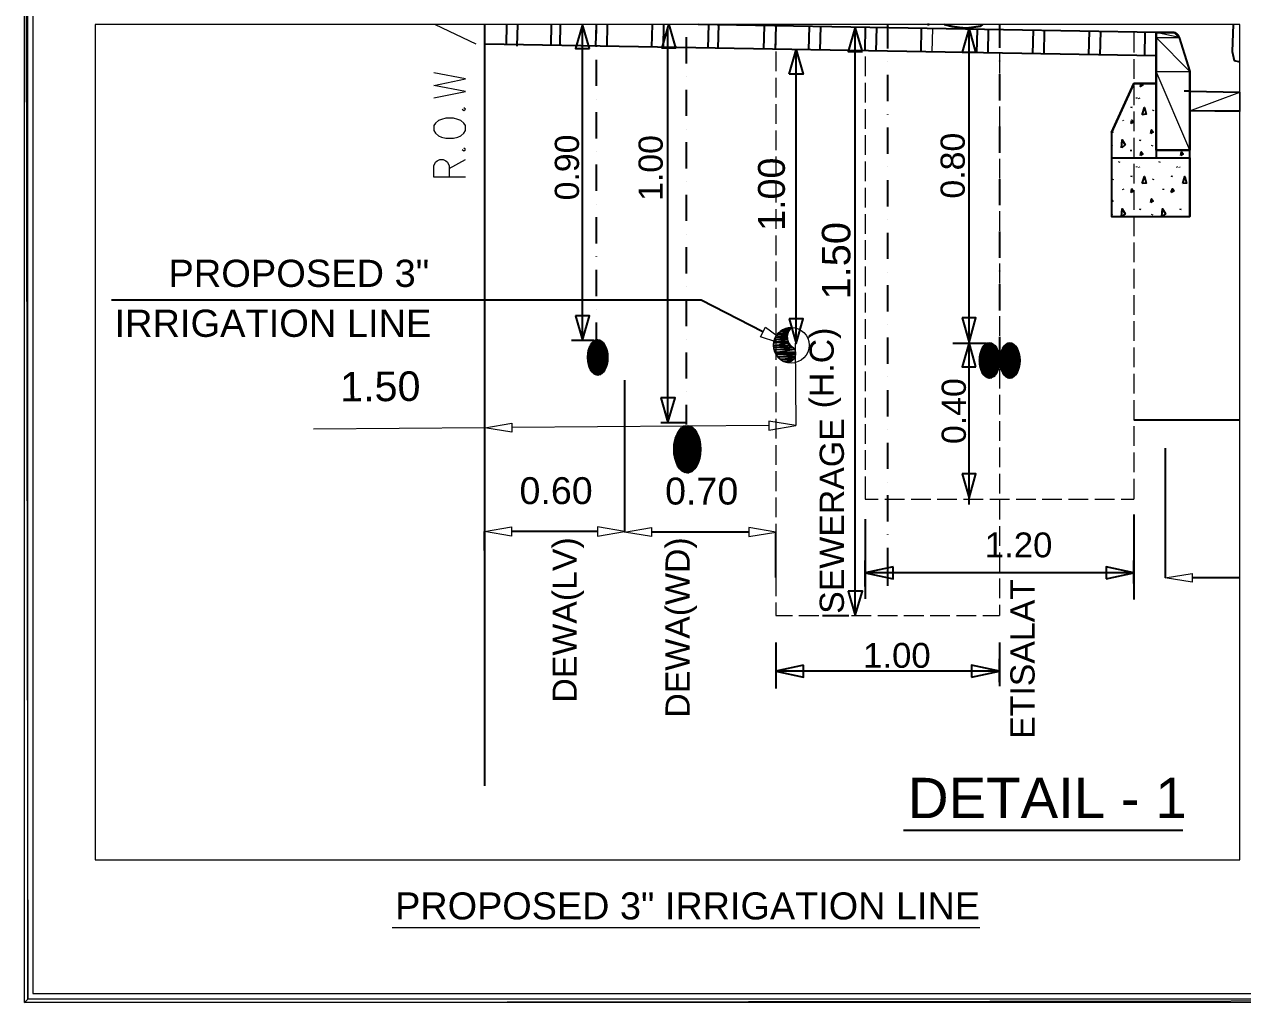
# Model space of a CAD drawing. Header units: inches. Extents: x 11 to 850, y 10 to 598.
# Drawn here: x 11.3 to 369.9, y 10.2 to 298.1 of the extents above; entities that cross this region are included whole.
import ezdxf

# ---------------------------------------------------------------- set-up
doc = ezdxf.new("R2010")
doc.units = ezdxf.units.IN
doc.header["$MEASUREMENT"] = 0
doc.layers.add('PDF_Geometry', color=7, linetype='Continuous')
doc.layers.add('PDF_Text', color=7, linetype='Continuous')
doc.styles.add('PDF Arial', font='arial.ttf')

msp = doc.modelspace()

# ---------------------------------------------------------------- linework, layer by layer
at = {"layer": 'PDF_Geometry', "lineweight": 0}
for points in [[(12.36, 596.91), (11.32, 597.95), (12.36, 11.19), (12.36, 596.91)], [(11.32, 597.95), (12.36, 11.19), (11.32, 10.15), (11.32, 597.95)], [(743.17, 150.35), (743.17, 596.19), (13.86, 596.19), (13.86, 12.88)], [(32.13, 52.17), (369.15, 52.17), (369.15, 298.13), (32.13, 298.13), (32.13, 52.17)], [(154.73, 150.17), (154.73, 147.51), (146.79, 148.87), (154.73, 150.17)], [(180.03, 150.17), (180.03, 147.51), (187.96, 148.87), (180.03, 150.17)], [(195.9, 150.04), (195.9, 147.38), (187.96, 148.68), (195.9, 150.04)], [(224.58, 150.04), (224.58, 147.38), (232.51, 148.68), (224.58, 150.04)], [(355.04, 136.52), (355.04, 133.92), (347.1, 135.22), (355.04, 136.52)], [(119.61, 32.27), (292.54, 32.27)], [(12.36, 11.19), (11.32, 10.15), (721.62, 11.16)], [(11.32, 10.15), (721.62, 11.16)], [(721.62, 11.19), (12.36, 11.19)], [(13.86, 12.88), (721.62, 12.88)], [(721.62, 10.15), (11.32, 10.15)]]:
    msp.add_lwpolyline(points, dxfattribs=at)
at = {"layer": 'PDF_Geometry', "lineweight": 20}
for points in [[(132.23, 298.07), (144.19, 292.41)], [(131.9, 276.47), (141.13, 278.36), (131.9, 280.18), (141.13, 282.07), (131.9, 283.89)], [(369.09, 278.17), (354.39, 278.43)], [(140.22, 273.16), (140.68, 272.77), (141.13, 273.16), (140.68, 273.55)], [(369.09, 272.44), (354.39, 272.7)], [(131.9, 266.85), (132.36, 266.13), (133.2, 265.35), (134.11, 264.96), (135.41, 264.64), (137.62, 264.64), (138.92, 264.96), (139.83, 265.35), (140.68, 266.13), (141.13, 266.85), (141.13, 268.34), (140.68, 269.06), (139.83, 269.84), (138.92, 270.17), (137.62, 270.56), (135.41, 270.56), (134.11, 270.17), (133.2, 269.84), (132.36, 269.06), (131.9, 268.34), (131.9, 266.85)], [(141.13, 253.13), (131.9, 253.13), (131.9, 256.44), (132.36, 257.55), (132.81, 257.94), (133.66, 258.33), (134.57, 258.33), (135.41, 257.94), (135.87, 257.55), (136.32, 256.44), (136.32, 253.13)], [(136.32, 255.73), (141.13, 258.33)], [(140.22, 261.26), (140.68, 260.93), (141.13, 261.26), (140.68, 261.65)], [(146.66, 203.63), (146.86, 179.38)], [(238.23, 204.28), (238.43, 180.09)]]:
    msp.add_lwpolyline(points, dxfattribs=at)
at = {"layer": 'PDF_Geometry', "lineweight": 25}
for points in [[(146.79, 298.07), (146.79, 73.95)], [(177.69, 290.98), (175.6, 298.07), (173.52, 290.98), (177.69, 290.98)], [(175.6, 205.2), (175.6, 298.07)], [(179.64, 298.07), (179.64, 295.46)], [(200.9, 298.07), (198.95, 291.24), (203.11, 291.24), (201.16, 298.07)], [(265.42, 298.07), (265.42, 290.98)], [(298.39, 298.07), (298.39, 291.24)], [(200.77, 180.94), (200.77, 297.03)], [(206.11, 294.36), (206.11, 286.62)], [(258, 290.13), (255.92, 297.35), (253.84, 290.13), (258, 290.13)], [(255.92, 124.1), (255.92, 297.35)], [(291.43, 289.94), (289.42, 297.09), (287.34, 289.94), (291.43, 289.94)], [(289.42, 156.81), (289.42, 297.09)], [(349.77, 295.73), (344.5, 295.73), (344.5, 258.85)], [(349.77, 295.73), (350.03, 295.73), (350.29, 295.53), (350.55, 295.33), (350.81, 295.07), (351.01, 294.68), (351.2, 294.29)], [(351.2, 294.23), (354.39, 284.21)], [(179.64, 291.63), (179.64, 291.56)], [(179.64, 287.73), (179.64, 279.99)], [(265.42, 287.08), (265.42, 287.08)], [(298.39, 287.4), (298.39, 287.34)], [(298.39, 283.5), (298.39, 275.76)], [(331.3, 258.85), (354.39, 258.85), (354.39, 284.21)], [(206.11, 282.78), (206.11, 282.78)], [(265.42, 283.24), (265.42, 275.5)], [(331.3, 266.26), (337.93, 280.77), (344.5, 280.77), (337.93, 280.77)], [(344.5, 280.77), (337.93, 280.77), (331.3, 266.26), (331.3, 241.55), (354.39, 241.55), (354.39, 261.13), (344.5, 261.13), (344.5, 280.77)], [(340.21, 280.77), (340.6, 280.25), (339.82, 279.86), (340.08, 280.77)], [(179.64, 276.15), (179.64, 276.15)], [(206.11, 278.88), (206.11, 271.21)], [(338.65, 276.6), (338.71, 276.34)], [(339.36, 276.47), (339.49, 276.21)], [(354.39, 278.43), (352.76, 278.43)], [(337.22, 273.55), (337.35, 273.94)], [(340.4, 271.53), (341.05, 273.61), (341.51, 271.66), (340.4, 271.53)], [(343.59, 272.64), (343.66, 272.96)], [(179.64, 272.25), (179.64, 264.57)], [(265.42, 271.66), (265.42, 271.6)], [(298.39, 271.92), (298.39, 271.92)], [(334.62, 269.97), (334.75, 269.71)], [(337.09, 268.93), (337.35, 269.97), (337.8, 269.32), (337.09, 268.93)], [(206.11, 267.3), (206.11, 267.3)], [(265.42, 267.76), (265.42, 260.02)], [(298.39, 268.02), (298.39, 260.28)], [(331.49, 266.72), (331.75, 266.39), (331.3, 266.2)], [(331.3, 266.26), (331.3, 258.85)], [(342.88, 266), (343.14, 267.04), (343.59, 266.39), (342.88, 266)], [(206.11, 263.47), (206.11, 255.73)], [(331.43, 262.23), (331.56, 262.56)], [(334.29, 261.78), (334.49, 264.12), (335.33, 262.62), (334.36, 261.78)], [(339.75, 263.86), (339.88, 264.25)], [(343.33, 262.23), (343.4, 262.56)], [(179.64, 260.67), (179.64, 260.67)], [(331.3, 258.85), (331.3, 241.55)], [(337.02, 261.19), (337.02, 260.8)], [(339.82, 259.57), (340.08, 260.61), (340.6, 260.02), (339.82, 259.57)], [(344.5, 261.13), (354.39, 261.13)], [(348.92, 261.13), (348.92, 260.8)], [(351.72, 259.57), (351.98, 260.61), (352.44, 260.02), (351.72, 259.57)], [(354.39, 258.85), (354.39, 241.55)], [(179.64, 256.83), (179.64, 249.09)], [(265.42, 256.18), (265.42, 256.18)], [(298.39, 256.44), (298.39, 256.44)], [(333.58, 257.42), (333.71, 257.81)], [(338.65, 256.31), (338.71, 256.05)], [(339.36, 256.18), (339.49, 255.99)], [(345.48, 257.42), (345.54, 257.81)], [(350.49, 256.31), (350.62, 256.05)], [(351.27, 256.18), (351.33, 255.99)], [(206.11, 251.83), (206.11, 251.83)], [(265.42, 252.28), (265.42, 244.54)], [(298.39, 252.54), (298.39, 244.87)], [(331.69, 252.35), (331.82, 252.67)], [(337.22, 253.26), (337.35, 253.65)], [(340.4, 251.24), (341.05, 253.32), (341.51, 251.37), (340.4, 251.24)], [(343.59, 252.35), (343.66, 252.67)], [(349.12, 253.26), (349.18, 253.65)], [(352.31, 251.24), (352.89, 253.32), (353.41, 251.37), (352.31, 251.24)], [(206.11, 247.99), (206.11, 240.25)], [(334.62, 249.68), (334.75, 249.42)], [(337.09, 248.64), (337.35, 249.68), (337.8, 249.03), (337.09, 248.64)], [(346.52, 249.68), (346.58, 249.42)], [(348.92, 248.64), (349.25, 249.68), (349.7, 249.03), (348.92, 248.64)], [(179.64, 245.19), (179.64, 245.19)], [(331.3, 246.69), (331.75, 246.1), (331.3, 245.91)], [(339.75, 243.57), (339.88, 243.96)], [(342.88, 245.71), (343.14, 246.75), (343.59, 246.1), (342.88, 245.71)], [(351.66, 243.57), (351.72, 243.96)], [(179.64, 241.36), (179.64, 233.62)], [(265.42, 240.7), (265.42, 240.7)], [(298.39, 240.96), (298.39, 240.96)], [(331.3, 241.55), (354.39, 241.55)], [(331.43, 241.94), (331.56, 242.27)], [(334.29, 241.55), (334.49, 243.83), (335.33, 242.33), (334.36, 241.55)], [(343.33, 241.94), (343.4, 242.27)], [(346.19, 241.55), (346.39, 243.83), (347.23, 242.33), (346.26, 241.55)], [(265.42, 236.8), (265.42, 229.13)], [(298.39, 237.13), (298.39, 229.39)], [(206.11, 236.41), (206.11, 236.35)], [(179.64, 229.78), (179.64, 229.71)], [(206.11, 232.51), (206.11, 224.77)], [(179.64, 225.88), (179.64, 218.14)], [(265.42, 225.23), (265.42, 225.23)], [(298.39, 225.55), (298.39, 225.49)], [(206.11, 220.93), (206.11, 220.93)], [(265.42, 221.39), (265.42, 213.65)], [(298.39, 221.65), (298.39, 213.91)], [(206.11, 217.03), (206.11, 209.29)], [(173.52, 212.35), (175.6, 205.2), (177.69, 212.35), (173.52, 212.35)], [(179.64, 214.3), (179.64, 214.3)], [(287.34, 211.7), (289.42, 204.48), (291.43, 211.7), (287.34, 211.7)], [(179.64, 210.4), (179.64, 204.8)], [(265.42, 209.81), (265.42, 209.75)], [(298.39, 210.07), (298.39, 210.07)], [(172.35, 205.2), (179.05, 205.2)], [(206.11, 205.46), (206.11, 205.46)], [(265.42, 205.91), (265.42, 198.17)], [(291.43, 197.33), (289.42, 204.48), (287.34, 197.33), (291.43, 197.33)], [(298.39, 206.17), (298.39, 201.68)], [(206.11, 201.55), (206.11, 193.88)], [(284.67, 204.28), (294.49, 204.28)], [(265.42, 194.33), (265.42, 194.33)], [(187.96, 193.36), (187.96, 148.68)], [(265.42, 190.43), (265.42, 182.69)], [(198.69, 188.16), (200.77, 180.94), (202.85, 188.16), (198.69, 188.16)], [(206.11, 189.98), (206.11, 189.98)], [(206.11, 186.14), (206.11, 180.35)], [(198.63, 180.94), (206.3, 180.94)], [(337.93, 181.72), (369.09, 181.72)], [(265.42, 178.86), (265.42, 178.86)], [(265.42, 174.95), (265.42, 167.28)], [(347.1, 173.33), (347.1, 135.22)], [(287.34, 165.78), (289.42, 158.63), (291.43, 165.78), (287.34, 165.78)], [(187.96, 164.55), (187.96, 148.87)], [(265.42, 163.38), (265.42, 163.38)], [(265.42, 159.54), (265.42, 151.8)], [(258.85, 152.52), (258.85, 129.04)], [(337.93, 153.88), (337.93, 128.78)], [(146.79, 143.22), (146.79, 148.87)], [(180.03, 148.87), (154.73, 148.87)], [(224.58, 148.68), (195.9, 148.68)], [(232.51, 135.35), (232.51, 148.68)], [(265.42, 147.96), (265.42, 147.9)], [(265.42, 144.06), (265.42, 132.81)], [(258.85, 132.62), (258.85, 140.29)], [(337.93, 133.53), (337.93, 140.29)], [(267.11, 138.47), (258.85, 136.71), (267.11, 134.89), (267.11, 138.47)], [(337.93, 136.71), (258.85, 136.71)], [(329.74, 134.89), (337.93, 136.71), (329.74, 138.47), (329.74, 134.89)], [(369.09, 135.22), (355.04, 135.22)], [(253.84, 131.31), (255.92, 124.1), (258, 131.31), (253.84, 131.31)], [(246.23, 124.1), (254.04, 124.1)], [(232.51, 116.16), (232.51, 102.63)], [(298.39, 116.16), (298.39, 103.35)], [(298.39, 104.52), (298.39, 111.35)], [(240.7, 109.53), (232.51, 107.71), (240.7, 105.95), (240.7, 109.53)], [(298.39, 107.71), (232.51, 107.71)], [(290.13, 105.95), (298.39, 107.71), (290.13, 109.53), (290.13, 105.95)]]:
    msp.add_lwpolyline(points, dxfattribs=at)
at = {"layer": 'PDF_Geometry', "color": 1, "lineweight": 25}
for points in [[(153.23, 298.07), (153.1, 292.15)], [(156.48, 298.07), (156.29, 291.69)], [(166.43, 298.07), (166.3, 291.95)], [(169.04, 298.07), (168.91, 291.95)], [(179.64, 298.07), (179.44, 291.69)], [(182.89, 298.07), (182.76, 291.63)], [(196.09, 298.07), (195.96, 291.43)], [(199.47, 298.07), (199.34, 291.37)], [(344.5, 295.73), (209.68, 298.07)], [(212.67, 298.07), (212.48, 291.11)], [(215.6, 298.07), (215.47, 291.11)], [(229.13, 297.74), (228.93, 290.85)], [(232.51, 297.68), (232.32, 290.78)], [(242.33, 297.55), (242.14, 290.59)], [(245.65, 297.48), (245.52, 290.52)], [(258.85, 297.22), (258.72, 290.33)], [(262.17, 297.16), (261.97, 290.26)], [(275.3, 296.96), (275.17, 290)], [(291.82, 296.64), (291.63, 289.74)], [(295.07, 296.64), (294.94, 289.68)], [(308.28, 296.38), (308.08, 289.48)], [(311.53, 296.31), (311.4, 289.42)], [(324.73, 296.12), (324.6, 289.16)], [(328.05, 296.05), (327.85, 289.09)], [(341.19, 295.79), (341.05, 288.9)], [(344.37, 288.83), (146.99, 292.28)], [(236.48, 283.5), (238.49, 290.65), (240.57, 283.5), (236.48, 283.5)], [(238.49, 204.22), (238.49, 290.65)], [(228.74, 207.6), (210.59, 216.9), (37.01, 216.9)], [(236.48, 211.44), (238.49, 204.22), (240.57, 211.44), (236.48, 211.44)], [(177.1, 200.64), (181.33, 204.87)], [(177.1, 200.25), (181.52, 204.67)], [(177.1, 199.86), (181.72, 204.48)], [(177.16, 201.1), (181.07, 205.07)], [(177.23, 201.55), (180.81, 205.2)], [(177.29, 202.01), (180.55, 205.26)], [(177.49, 202.59), (180.22, 205.33)], [(177.69, 203.18), (179.83, 205.33)], [(178.08, 203.96), (179.18, 205.07)], [(177.1, 199.54), (181.91, 204.28)], [(177.16, 199.15), (182.04, 204.09)], [(177.16, 198.82), (182.24, 203.83)], [(177.23, 198.5), (182.37, 203.57)], [(177.29, 198.17), (182.5, 203.31)], [(177.36, 197.85), (182.56, 203.05)], [(177.49, 197.52), (182.69, 202.72)], [(177.55, 197.26), (182.76, 202.46)], [(177.69, 196.94), (182.89, 202.14)], [(177.82, 196.68), (182.95, 201.81)], [(177.95, 196.42), (183.02, 201.49)], [(178.08, 196.22), (183.02, 201.16)], [(178.21, 195.96), (183.08, 200.77)], [(178.4, 195.77), (183.08, 200.45)], [(178.6, 195.57), (183.08, 200.06)], [(178.79, 195.37), (183.08, 199.67)], [(178.99, 195.18), (183.08, 199.21)], [(179.25, 195.05), (183.02, 198.82)], [(179.51, 194.92), (182.95, 198.3)], [(179.83, 194.85), (182.82, 197.85)], [(180.22, 194.85), (182.63, 197.26)], [(180.68, 194.92), (182.3, 196.55)], [(270.1, 60.95), (352.31, 60.95)]]:
    msp.add_lwpolyline(points, dxfattribs=at)
at = {"layer": 'PDF_Geometry', "color": 3, "lineweight": 0}
for points in [[(177.69, 290.98), (173.52, 290.98), (175.6, 298.07), (177.69, 290.98)], [(173.52, 290.98), (175.6, 298.07), (175.6, 298.07), (173.52, 290.98)], [(203.11, 291.24), (198.95, 291.24), (201.16, 298.07), (203.11, 291.24)], [(198.95, 291.24), (201.16, 298.07), (200.9, 298.07), (198.95, 291.24)], [(255.92, 297.35), (253.84, 290.13), (258, 290.13), (255.92, 297.35)], [(289.42, 297.09), (287.34, 289.94), (291.43, 289.94), (289.42, 297.09)], [(177.69, 290.98), (177.69, 290.98), (173.52, 290.98), (177.69, 290.98)], [(287.34, 289.94), (291.43, 289.94), (291.43, 289.94), (287.34, 289.94)], [(173.52, 212.35), (173.52, 212.35), (177.69, 212.35), (173.52, 212.35)], [(173.52, 212.35), (177.69, 212.35), (175.6, 205.2), (173.52, 212.35)], [(287.34, 211.7), (287.34, 211.7), (291.43, 211.7), (287.34, 211.7)], [(287.34, 211.7), (291.43, 211.7), (289.42, 204.48), (287.34, 211.7)], [(289.42, 204.48), (287.34, 197.33), (291.43, 197.33), (289.42, 204.48)], [(198.69, 188.16), (202.85, 188.16), (200.77, 180.94), (198.69, 188.16)], [(287.34, 165.78), (287.34, 165.78), (291.43, 165.78), (287.34, 165.78)], [(287.34, 165.78), (291.43, 165.78), (289.42, 158.63), (287.34, 165.78)], [(267.11, 138.47), (258.85, 136.71), (267.11, 136.71), (267.11, 138.47)], [(258.85, 136.71), (267.11, 136.71), (267.11, 134.89), (258.85, 136.71)], [(329.74, 138.47), (329.74, 136.71), (337.93, 136.71), (329.74, 138.47)], [(329.74, 136.71), (337.93, 136.71), (329.74, 134.89), (329.74, 136.71)], [(253.84, 131.31), (258, 131.31), (255.92, 124.1), (253.84, 131.31)], [(240.7, 109.53), (232.51, 107.71), (240.7, 107.71), (240.7, 109.53)], [(232.51, 107.71), (240.7, 107.71), (240.7, 105.95), (232.51, 107.71)], [(290.13, 109.53), (290.13, 107.71), (298.39, 107.71), (290.13, 109.53)], [(290.13, 107.71), (298.39, 107.71), (290.13, 105.95), (290.13, 107.71)]]:
    msp.add_lwpolyline(points, dxfattribs=at)
at = {"layer": 'PDF_Geometry', "color": 30, "lineweight": 25}
for points in [[(277.12, 298.07), (277.65, 298.07)], [(277.65, 298.07), (277.12, 298.07)], [(282.2, 298.07), (284.41, 297.55), (286.62, 297.16), (288.51, 297.03), (290.13, 297.16), (291.43, 297.42), (292.8, 297.61), (293.32, 298.07), (292.8, 297.61), (291.43, 297.42), (290.13, 297.16), (288.51, 297.03), (286.62, 297.16), (284.41, 297.55), (282.2, 298.07)]]:
    msp.add_lwpolyline(points, dxfattribs=at)
at = {"layer": 'PDF_Geometry', "color": 14, "lineweight": 25, "true_color": 0x950000}
msp.add_lwpolyline([(367.13, 298.07), (366.87, 290.13), (367.46, 287.47), (369.09, 287.08)], dxfattribs=at)
at = {"layer": 'PDF_Geometry', "color": 30, "lineweight": 20}
for points in [[(232.51, 295.86), (232.51, 292.02)], [(298.39, 294.55), (298.39, 291.37)], [(232.51, 290.13), (232.51, 284.34)], [(298.39, 289.48), (298.39, 283.69)], [(232.51, 282.39), (232.51, 276.6)], [(298.39, 281.74), (298.39, 275.95)], [(232.51, 274.65), (232.51, 268.87)], [(298.39, 274), (298.39, 268.21)], [(232.51, 266.91), (232.51, 261.13)], [(298.39, 266.26), (298.39, 260.48)], [(232.51, 259.24), (232.51, 253.45)], [(298.39, 258.59), (298.39, 252.8)], [(232.51, 251.5), (232.51, 245.71)], [(298.39, 250.85), (298.39, 245.06)], [(232.51, 243.76), (232.51, 237.97)], [(298.39, 243.11), (298.39, 237.32)], [(232.51, 236.02), (232.51, 230.23)], [(298.39, 235.37), (298.39, 229.58)], [(232.51, 228.35), (232.51, 222.56)], [(298.39, 227.7), (298.39, 221.84)], [(232.51, 220.61), (232.51, 214.82)], [(298.39, 219.96), (298.39, 214.17)], [(232.51, 212.87), (232.51, 207.08)], [(298.39, 212.22), (298.39, 206.43)], [(232.51, 205.13), (232.51, 199.34)], [(298.39, 204.48), (298.39, 198.69)], [(232.51, 197.46), (232.51, 191.6)], [(298.39, 196.81), (298.39, 190.95)], [(232.51, 189.72), (232.51, 183.93)], [(298.39, 189.07), (298.39, 183.28)], [(232.51, 181.98), (232.51, 176.19)], [(298.39, 181.33), (298.39, 175.54)], [(232.51, 174.24), (232.51, 168.45)], [(298.39, 173.59), (298.39, 167.8)], [(232.51, 166.56), (232.51, 160.71)], [(298.39, 165.85), (298.39, 160.06)], [(232.51, 158.82), (232.51, 153.04)], [(298.39, 158.17), (298.39, 152.39)], [(232.51, 151.09), (232.51, 145.3)], [(298.39, 150.44), (298.39, 144.65)], [(232.51, 143.35), (232.51, 137.56)], [(298.39, 142.7), (298.39, 136.91)], [(232.51, 135.61), (232.51, 129.82)], [(298.39, 134.96), (298.39, 129.17)], [(232.51, 127.93), (232.51, 124.1)], [(298.39, 127.28), (298.39, 124.1)], [(232.51, 124.1), (237.45, 124.1)], [(239.34, 124.1), (245.19, 124.1)], [(247.08, 124.1), (252.87, 124.1)], [(254.82, 124.1), (260.61, 124.1)], [(262.56, 124.1), (268.34, 124.1)], [(270.23, 124.1), (276.08, 124.1)], [(277.97, 124.1), (283.76, 124.1)], [(285.71, 124.1), (291.5, 124.1)], [(293.45, 124.1), (298.39, 124.1)]]:
    msp.add_lwpolyline(points, dxfattribs=at)
at = {"layer": 'PDF_Geometry', "color": 3, "lineweight": 20}
for points in [[(258.85, 297.22), (258.85, 290.59)], [(337.93, 295.86), (337.93, 289.87)], [(258.85, 288.64), (258.85, 282.85)], [(337.93, 287.92), (337.93, 282.13)], [(258.85, 280.9), (258.85, 275.11)], [(337.93, 280.18), (337.93, 274.39)], [(258.85, 273.16), (258.85, 267.37)], [(337.93, 272.51), (337.93, 266.72)], [(258.85, 265.48), (258.85, 259.7)], [(337.93, 264.77), (337.93, 258.98)], [(258.85, 257.74), (258.85, 251.96)], [(337.93, 257.03), (337.93, 251.24)], [(258.85, 250), (258.85, 244.22)], [(337.93, 249.29), (337.93, 243.5)], [(258.85, 242.27), (258.85, 236.48)], [(337.93, 241.62), (337.93, 235.83)], [(258.85, 234.59), (258.85, 228.8)], [(337.93, 233.88), (337.93, 228.09)], [(258.85, 226.85), (258.85, 221.06)], [(337.93, 226.14), (337.93, 220.35)], [(258.85, 219.11), (258.85, 213.32)], [(337.93, 218.4), (337.93, 212.61)], [(258.85, 211.37), (258.85, 205.59)], [(337.93, 210.72), (337.93, 204.94)], [(258.85, 203.7), (258.85, 197.85)], [(337.93, 202.98), (337.93, 197.2)], [(258.85, 195.96), (258.85, 190.17)], [(337.93, 195.24), (337.93, 189.46)], [(258.85, 188.22), (258.85, 182.43)], [(337.93, 187.51), (337.93, 181.72)], [(258.85, 180.48), (258.85, 174.69)], [(337.93, 179.83), (337.93, 174.04)], [(258.85, 172.81), (258.85, 166.95)], [(337.93, 172.09), (337.93, 166.3)], [(258.85, 165.07), (258.85, 158.37)], [(337.93, 164.35), (337.93, 158.37)], [(258.85, 158.37), (262.69, 158.37)], [(264.64, 158.37), (270.43, 158.37)], [(272.38, 158.37), (278.17, 158.37)], [(280.05, 158.37), (285.84, 158.37)], [(287.79, 158.37), (293.58, 158.37)], [(295.53, 158.37), (301.32, 158.37)], [(303.27, 158.37), (309.06, 158.37)], [(310.94, 158.37), (316.73, 158.37)], [(318.68, 158.37), (324.47, 158.37)], [(326.42, 158.37), (332.21, 158.37)], [(334.16, 158.37), (337.93, 158.37)]]:
    msp.add_lwpolyline(points, dxfattribs=at)
at = {"layer": 'PDF_Geometry', "color": 1, "lineweight": 20}
for points in [[(278.62, 296.9), (278.49, 290)], [(146.86, 179.38), (96.39, 178.99)], [(230.49, 180.03), (154.79, 179.44)]]:
    msp.add_lwpolyline(points, dxfattribs=at)
at = {"layer": 'PDF_Geometry', "color": 252, "lineweight": 0, "true_color": 0x989898}
for points in [[(344.5, 294.29), (351.2, 294.29), (344.5, 295.73), (344.5, 294.29)], [(351.2, 294.29), (344.5, 295.73), (349.77, 295.73), (351.2, 294.29)], [(344.5, 284.21), (354.39, 284.21), (344.5, 294.29), (344.5, 284.21)], [(354.39, 284.21), (344.5, 294.29), (351.2, 294.29), (354.39, 284.21)], [(344.5, 261.13), (354.39, 261.13), (344.5, 284.21), (344.5, 261.13)], [(354.39, 261.13), (344.5, 284.21), (354.39, 284.21), (354.39, 261.13)]]:
    msp.add_lwpolyline(points, dxfattribs=at)
at = {"layer": 'PDF_Geometry', "color": 252, "lineweight": 25, "true_color": 0x989898}
msp.add_lwpolyline([(354.39, 261.13), (344.5, 261.13), (344.5, 295.73), (349.77, 295.73), (351.2, 294.29), (354.39, 284.21), (354.39, 261.13)], dxfattribs=at)
at = {"layer": 'PDF_Geometry', "color": 1, "lineweight": 0}
for points in [[(238.49, 290.65), (236.48, 283.5), (240.57, 283.5), (238.49, 290.65)], [(229.52, 209.03), (237.58, 203.05), (228.02, 206.11), (229.52, 209.03)], [(236.28, 207.67), (233.81, 207.67), (236.41, 208.06), (236.28, 207.67)], [(233.81, 207.67), (236.41, 208.06), (234.46, 208.06), (233.81, 207.67)], [(236.41, 208.06), (234.46, 208.06), (236.61, 208.32), (236.41, 208.06)], [(234.46, 208.06), (236.61, 208.32), (234.79, 208.32), (234.46, 208.06)], [(236.61, 208.32), (234.79, 208.32), (236.93, 208.71), (236.61, 208.32)], [(234.79, 208.32), (236.93, 208.71), (235.89, 208.71), (234.79, 208.32)], [(237.06, 208.84), (236.93, 208.71), (235.89, 208.71), (237.06, 208.84)], [(236.48, 211.44), (240.57, 211.44), (238.49, 204.22), (236.48, 211.44)], [(236.87, 203.63), (231.86, 203.63), (236.28, 204.41), (236.87, 203.63)], [(231.86, 203.63), (236.28, 204.41), (231.92, 204.41), (231.86, 203.63)], [(236.28, 204.41), (231.92, 204.41), (236.15, 204.74), (236.28, 204.41)], [(231.92, 204.41), (236.15, 204.74), (231.99, 204.74), (231.92, 204.41)], [(236.15, 204.74), (231.99, 204.74), (235.96, 205.33), (236.15, 204.74)], [(231.99, 204.74), (235.96, 205.33), (232.19, 205.33), (231.99, 204.74)], [(235.96, 205.33), (232.19, 205.33), (235.89, 205.85), (235.96, 205.33)], [(232.19, 205.33), (235.89, 205.85), (232.32, 205.85), (232.19, 205.33)], [(235.89, 205.85), (232.32, 205.85), (235.89, 206.3), (235.89, 205.85)], [(232.32, 205.85), (235.89, 206.3), (232.64, 206.3), (232.32, 205.85)], [(235.89, 206.3), (232.64, 206.3), (235.96, 206.82), (235.89, 206.3)], [(232.64, 206.3), (235.96, 206.82), (232.97, 206.82), (232.64, 206.3)], [(235.96, 206.82), (232.97, 206.82), (236.02, 207.21), (235.96, 206.82)], [(232.97, 206.82), (236.02, 207.21), (233.36, 207.21), (232.97, 206.82)], [(236.02, 207.21), (233.36, 207.21), (236.28, 207.67), (236.02, 207.21)], [(233.36, 207.21), (236.28, 207.67), (233.81, 207.67), (233.36, 207.21)], [(236.93, 203.57), (231.86, 203.57), (236.87, 203.63), (236.93, 203.57)], [(231.86, 203.57), (236.87, 203.63), (231.86, 203.63), (231.86, 203.57)], [(231.92, 203.05), (236.93, 203.57), (231.86, 203.57), (231.92, 203.05)], [(237.58, 203.05), (231.92, 203.05), (236.93, 203.57), (237.58, 203.05)], [(231.99, 202.4), (237.58, 203.05), (231.92, 203.05), (231.99, 202.4)], [(238.04, 202.4), (231.99, 202.4), (237.58, 203.05), (238.04, 202.4)], [(238.1, 202.4), (238.04, 202.4), (231.99, 202.4), (238.1, 202.4)], [(238.04, 202.4), (231.99, 202.4), (231.99, 202.4), (238.04, 202.4)], [(232.25, 201.68), (238.1, 202.4), (231.99, 202.4), (232.25, 201.68)], [(238.36, 201.68), (232.25, 201.68), (238.1, 202.4), (238.36, 201.68)], [(232.38, 201.29), (238.36, 201.68), (232.25, 201.68), (232.38, 201.29)], [(238.36, 201.29), (232.38, 201.29), (238.36, 201.68), (238.36, 201.29)], [(232.64, 200.9), (238.36, 201.29), (232.38, 201.29), (232.64, 200.9)], [(238.36, 200.9), (232.64, 200.9), (238.36, 201.29), (238.36, 200.9)], [(232.97, 200.32), (238.36, 200.9), (232.64, 200.9), (232.97, 200.32)], [(238.23, 200.32), (232.97, 200.32), (238.36, 200.9), (238.23, 200.32)], [(233.16, 200.12), (238.23, 200.32), (232.97, 200.32), (233.16, 200.12)], [(238.17, 200.12), (233.16, 200.12), (238.23, 200.32), (238.17, 200.12)], [(233.81, 199.54), (238.17, 200.12), (233.16, 200.12), (233.81, 199.54)], [(237.78, 199.54), (233.81, 199.54), (238.17, 200.12), (237.78, 199.54)], [(233.88, 199.47), (237.78, 199.54), (233.81, 199.54), (233.88, 199.47)], [(237.71, 199.47), (233.88, 199.47), (237.78, 199.54), (237.71, 199.47)], [(234.66, 199.02), (237.71, 199.47), (233.88, 199.47), (234.66, 199.02)], [(237.13, 199.02), (234.66, 199.02), (237.71, 199.47), (237.13, 199.02)], [(234.85, 198.89), (237.13, 199.02), (234.66, 199.02), (234.85, 198.89)], [(236.87, 198.89), (234.85, 198.89), (237.13, 199.02), (236.87, 198.89)], [(236.87, 198.89), (234.85, 198.89), (235.5, 198.69), (236.87, 198.89)], [(236.87, 198.89), (236.35, 198.69), (235.5, 198.69), (236.87, 198.89)], [(236.35, 198.69), (235.5, 198.69), (235.57, 198.69), (236.35, 198.69)], [(154.79, 180.74), (154.86, 178.08), (146.86, 179.38), (154.79, 180.74)], [(230.49, 181.33), (230.49, 178.66), (238.43, 180.09), (230.49, 181.33)]]:
    msp.add_lwpolyline(points, dxfattribs=at)
at = {"layer": 'PDF_Geometry', "color": 251, "lineweight": 0, "true_color": 0x545454}
for points in [[(354.39, 272.7), (369.09, 278.17), (354.39, 278.43), (354.39, 272.7)], [(369.09, 272.7), (354.39, 272.7), (369.09, 278.17), (369.09, 272.7)], [(369.09, 272.7), (369.09, 272.51), (354.39, 272.7), (369.09, 272.7)], [(369.09, 272.51), (354.39, 272.7), (369.09, 272.44), (369.09, 272.51)]]:
    msp.add_lwpolyline(points, dxfattribs=at)
at = {"layer": 'PDF_Geometry', "color": 251, "lineweight": 25, "true_color": 0x545454}
msp.add_lwpolyline([(369.09, 272.44), (354.39, 272.7), (354.39, 278.43), (369.09, 278.17)], dxfattribs=at)
at = {"layer": 'PDF_Geometry', "color": 3, "lineweight": 25}
for points in [[(292.67, 201.29), (295.79, 204.41)], [(292.86, 201.81), (295.46, 204.41)], [(298.72, 201.49), (301.64, 204.41)], [(298.91, 202.07), (301.25, 204.41)], [(292.41, 199.47), (296.77, 203.83)], [(292.41, 199.08), (296.96, 203.63)], [(292.41, 198.69), (297.16, 203.44)], [(292.47, 200.32), (296.38, 204.15)], [(292.47, 199.93), (296.57, 204.02)], [(292.47, 198.37), (297.35, 203.24)], [(292.47, 197.98), (297.48, 202.98)], [(292.54, 200.77), (296.12, 204.28)], [(292.54, 197.65), (297.61, 202.72)], [(292.6, 197.33), (297.74, 202.46)], [(292.67, 197), (297.87, 202.2)], [(292.8, 196.74), (298, 201.94)], [(292.86, 196.42), (298.07, 201.62)], [(292.99, 196.16), (298.13, 201.36)], [(293.06, 202.46), (295.01, 204.35)], [(293.12, 195.9), (298.26, 201.03)], [(293.71, 203.44), (294.23, 203.96)], [(298.39, 199.28), (302.88, 203.76)], [(298.46, 200.06), (302.49, 204.09)], [(298.46, 199.67), (302.68, 203.96)], [(298.46, 198.89), (303.07, 203.57)], [(298.46, 198.5), (303.27, 203.31)], [(298.46, 198.17), (303.4, 203.11)], [(298.52, 200.51), (302.23, 204.22)], [(298.52, 197.85), (303.59, 202.85)], [(298.59, 201.03), (301.97, 204.35)], [(298.59, 197.46), (303.72, 202.59)], [(298.65, 197.2), (303.79, 202.33)], [(298.72, 196.87), (303.92, 202.07)], [(298.85, 196.55), (304.05, 201.75)], [(298.91, 196.29), (304.11, 201.49)], [(299.04, 196.03), (304.18, 201.16)], [(299.17, 195.77), (304.24, 200.84)], [(299.24, 202.79), (300.73, 204.28)], [(293.25, 195.63), (298.33, 200.71)], [(293.38, 195.37), (298.33, 200.38)], [(293.51, 195.11), (298.39, 199.99)], [(293.71, 194.92), (298.39, 199.67)], [(293.84, 194.72), (298.39, 199.28)], [(294.03, 194.53), (298.39, 198.89)], [(294.29, 194.33), (298.39, 198.43)], [(294.49, 194.2), (298.33, 198.04)], [(294.75, 194.07), (298.26, 197.59)], [(299.3, 195.5), (304.31, 200.51)], [(299.43, 195.24), (304.37, 200.19)], [(299.63, 194.98), (304.37, 199.8)], [(299.76, 194.79), (304.44, 199.41)], [(299.95, 194.59), (304.44, 199.02)], [(300.15, 194.4), (304.37, 198.63)], [(300.41, 194.27), (304.37, 198.24)], [(300.67, 194.14), (304.31, 197.78)], [(300.93, 194.01), (304.24, 197.26)], [(295.07, 194.01), (298.2, 197.07)], [(295.4, 193.94), (298, 196.55)], [(295.86, 194.01), (297.74, 195.9)], [(296.77, 194.46), (297.09, 194.79)], [(301.25, 193.94), (304.05, 196.74)], [(301.64, 193.94), (303.85, 196.16)], [(302.23, 194.14), (303.46, 195.37)]]:
    msp.add_lwpolyline(points, dxfattribs=at)
at = {"layer": 'PDF_Geometry', "color": 5, "lineweight": 25}
for points in [[(202.46, 173.59), (208.19, 179.38)], [(202.53, 174.43), (207.8, 179.7)], [(202.53, 174.04), (207.99, 179.51)], [(202.59, 174.89), (207.54, 179.83)], [(202.66, 175.34), (207.21, 179.9)], [(202.79, 175.86), (206.95, 180.03)], [(202.92, 176.38), (206.63, 180.03)], [(203.18, 177.03), (206.17, 180.03)], [(203.44, 177.69), (205.72, 179.96)], [(204.15, 178.79), (204.8, 179.44)], [(202.46, 173.2), (208.45, 179.18)], [(202.46, 172.81), (208.64, 178.99)], [(202.46, 172.42), (208.77, 178.73)], [(202.53, 172.09), (208.97, 178.53)], [(202.53, 171.7), (209.1, 178.27)], [(202.59, 171.38), (209.29, 178.08)], [(202.66, 171.05), (209.42, 177.82)], [(202.72, 170.73), (209.55, 177.55)], [(202.79, 170.4), (209.62, 177.29)], [(202.85, 170.08), (209.75, 177.03)], [(202.92, 169.82), (209.88, 176.71)], [(203.05, 169.49), (209.94, 176.45)], [(203.11, 169.23), (210.07, 176.12)], [(203.24, 168.91), (210.14, 175.8)], [(203.37, 168.65), (210.2, 175.54)], [(203.5, 168.38), (210.27, 175.21)], [(203.63, 168.12), (210.33, 174.82)], [(203.76, 167.93), (210.4, 174.5)], [(203.89, 167.67), (210.4, 174.17)], [(204.09, 167.47), (210.46, 173.78)], [(204.28, 167.21), (210.46, 173.46)], [(204.41, 167.02), (210.46, 173.07)], [(204.61, 166.82), (210.46, 172.68)], [(204.87, 166.69), (210.4, 172.22)], [(205.07, 166.5), (210.4, 171.83)], [(205.33, 166.37), (210.33, 171.38)], [(205.59, 166.24), (210.27, 170.92)], [(205.91, 166.17), (210.14, 170.4)], [(206.24, 166.11), (210.01, 169.88)], [(206.63, 166.04), (209.81, 169.3)], [(207.08, 166.17), (209.55, 168.65)], [(207.73, 166.43), (209.1, 167.8)]]:
    msp.add_lwpolyline(points, dxfattribs=at)
at = {"layer": 'PDF_Geometry', "lineweight": 0}
msp.add_circle((237.1, 203.67), 5.24, dxfattribs=at)
for centre, radius, start, end in [((237.09, 203.67), 5.24, 90.0028, 244.7945), ((239.57, 206.14), 3.67, 133.071, 237.4149), ((235.92, 201.2), 2.5, 245.0947, 47.9052)]:
    msp.add_arc(centre, radius, start, end, dxfattribs=at)
at = {"layer": 'PDF_Geometry', "color": 1, "lineweight": 20}
msp.add_ellipse((180.1, 200.08), major_axis=(-0.01, 5.25), ratio=0.57266, dxfattribs=at)
msp.add_ellipse((180.1, 200.08), major_axis=(-0.01, 5.25), ratio=0.57266, dxfattribs=at)
at = {"layer": 'PDF_Geometry', "color": 3, "lineweight": 20}
for centre, ratio in [((295.42, 199.19), 0.568819), ((301.42, 199.18), 0.566965)]:
    msp.add_ellipse(centre, major_axis=(0, 5.26), ratio=ratio, dxfattribs=at)
at = {"layer": 'PDF_Geometry', "color": 5, "lineweight": 20}
msp.add_ellipse((206.46, 173.07), major_axis=(0.01, 7.01), ratio=0.570292, dxfattribs=at)

# ---------------------------------------------------------------- texts
at = {"layer": 'PDF_Text', "attachment_point": 7, "rotation": 90, "style": 'PDF Arial'}
for s, insert, char_height in [('\\W1.001136;0.80', (288.24, 246.84), 7.1228), ('\\W1.001136;0.90', (174.68, 246.32), 7.1228), ('\\W1.001125;1.00', (199.33, 246.15), 7.1228), ('\\W1.001125;1.50', (254.57, 217.14), 8.3797), ('\\W1.000620;(H.C)', (251.71, 185.09), 7.1228), ('\\W1.001136;0.40', (288.56, 174.59), 7.1228), ('\\W1.000940;SEWERAGE', (252.66, 124.61), 7.1228), ('\\W1.000703;DEWA(LV)', (176.07, 98.46), 7.1228), ('\\W1.000625;DEWA(WD)', (209.31, 94.04), 7.1228), ('\\W1.000732;ETISALAT', (308.79, 87.81), 7.1228)]:
    msp.add_mtext(s, dxfattribs=dict(at, insert=insert, char_height=char_height))
at = {"layer": 'PDF_Text', "color": 1, "attachment_point": 7, "style": 'PDF Arial'}
for s, insert, char_height, rotation in [('\\W1.001125;1.00', (235.31, 237.36), 7.9142, 90), ('\\W1.001125;1.50', (104.28, 186.98), 8.7059, 0.4775)]:
    msp.add_mtext(s, dxfattribs=dict(at, insert=insert, char_height=char_height, rotation=rotation))
for s, insert, char_height in [('\\W1.000844;PROPOSED 3"', (53.74, 220.73), 8.0073), ('\\W1.000757;IRRIGATION LINE', (37.85, 206.03), 8.0073), ('\\W1.000843;DETAIL - 1', (271.38, 64.46), 11.8713)]:
    msp.add_mtext(s, dxfattribs=dict(at, insert=insert, char_height=char_height))
at = {"layer": 'PDF_Text', "attachment_point": 7, "style": 'PDF Arial'}
for s, insert, char_height in [('\\W1.001136;0.60', (157.07, 156.8), 7.9142), ('\\W1.001136;0.70', (199.93, 156.67), 7.9142), ('\\W1.001125;1.20', (294.04, 141.14), 7.309), ('\\W1.001125;1.00', (258.21, 108.62), 7.309), ('\\W1.000782;PROPOSED 3" IRRIGATION LINE', (120.47, 34.53), 7.9607)]:
    msp.add_mtext(s, dxfattribs=dict(at, insert=insert, char_height=char_height))

doc.saveas('drawing.dxf')
